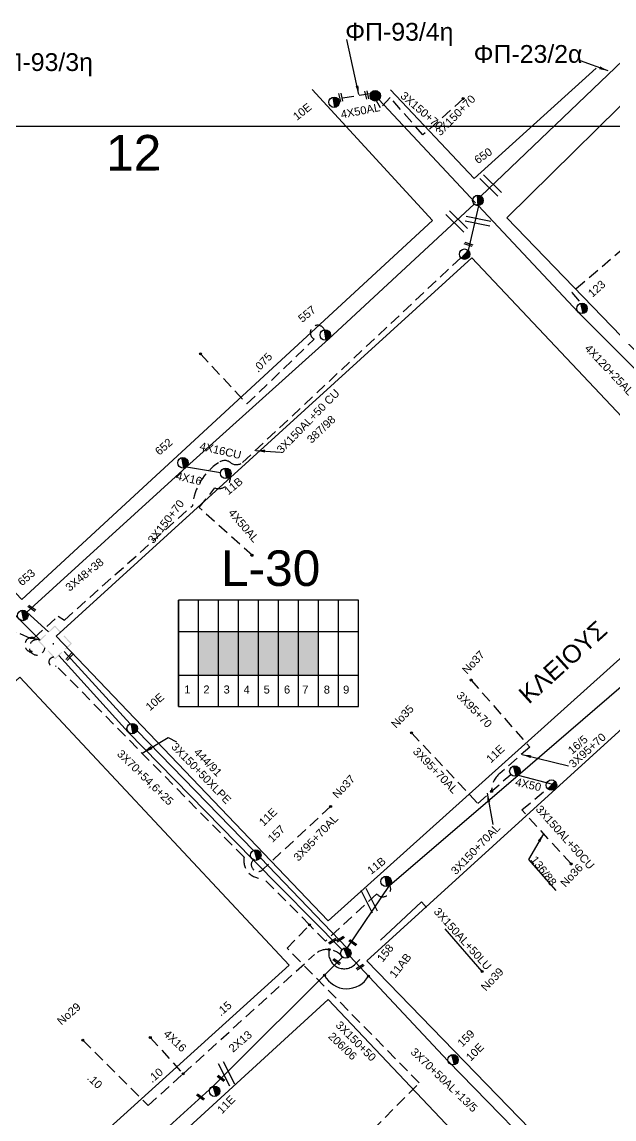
# Model space of a CAD drawing. Header units: millimetres. Extents: x 745 to 5694, y 762 to 3401.
# Drawn here: x 2325.7 to 2458.9, y 1668.1 to 1914.9 of the extents above; entities that cross this region are included whole.
import ezdxf
from ezdxf.enums import TextEntityAlignment as Align

# ---------------------------------------------------------------- set-up
doc = ezdxf.new("R2010")
doc.units = ezdxf.units.MM
doc.linetypes.add('DASHED', pattern=[19.05, 12.7, -6.35])
for name, color, linetype in [('Άγνωστα', 7, 'Continuous'), ('Ασφαλειοκιβώτια Χ.Τ 9 αναχωρήσεων', 7, 'Continuous'), ('Γυμνά εναέρια ΧΤ και ΦΟΠ (3Φ)   4x50+16AL', 7, 'Continuous'), ('Εναέρια παροχή ΧΤ 4x16', 7, 'SYN_LINE'), ('Επιγραφές - Σχήματα', 7, 'Continuous'), ('Καλώδια ΧΤ   3x150+70AL', 7, 'DASHED'), ('Καλώδια ΧΤ   3x150AL+50CU', 7, 'DASHED'), ('Μηχανική τομή', 7, 'Continuous'), ('Στύλος Ξύλινος', 7, 'Continuous'), ('Στύλος Ξύλινος @ 1', 7, 'Continuous'), ('Στύλος ΦΜ', 7, 'Continuous'), ('Στύλος ΦΜ @ 1', 7, 'Continuous'), ('Συνδέσεις', 7, 'Continuous'), ('Συνεστραμμένα ΧΤ   4x120+25 AL', 7, 'SYN_LINE'), ('Τομή', 7, 'Continuous'), ('Υπόβαθρο ΔΕΗ', 7, 'Continuous'), ('Υπόγεια Καλώδια Δικτύου ΧΤ   .075', 7, 'DASHED'), ('Υπόγεια Καλώδια Δικτύου ΧΤ   .10', 7, 'DASHED'), ('Υπόγεια Καλώδια Δικτύου ΧΤ   .15', 7, 'DASHED'), ('Υπόγεια καλώδια Παροχών ΧΤ   4x16CU', 7, 'DASHED'), ('Υπόγεια καλώδια Παροχών ΧΤ   4x50AL', 7, 'DASHED')]:
    doc.layers.add(name, color=color, linetype=linetype)
doc.styles.add('arial', font='ARIAL.TTF')
doc.styles.get("Standard").update_dxf_attribs({"font": 'ARIAL.TTF'})
doc.linetypes.add('SYN_LINE', pattern='A,0.5,-0.0001,["/\\/\\/\\/",Standard,S=0.1,R=0,X=0,Y=-0.05],-0.25', length=0.7501)
doc.dimstyles.new('ISO-25', dxfattribs={"dimtxt": 2.5, "dimasz": 2.5, "dimexe": 1.25, "dimexo": 0.625, "dimtad": 1, "dimtxsty": 'Standard', "dimcen": 2.5, "dimadec": 0, "dimazin": 0, "dimtfac": 1, "dimtmove": 0, "dimatfit": 3, "dimfxl": 1, "dimarcsym": 0})

# ---------------------------------------------------------------- blocks, each defined once
blk = doc.blocks.new('ΥΠΑΡΧΩΝ ΤΣΙΜΕΝΤΕΝΙΟΣ ΣΤΥΛΟΣ')
at = {"layer": 'Στύλος ΦΜ'}
blk.add_hatch(color=256, dxfattribs=at).paths.add_polyline_path([(-1.29, -2.28, 0.574793), (2.62, 0, 0.268822), (1.3, 2.27)])
blk.add_line((-1.29, -2.28), (1.3, 2.27), dxfattribs=at)
blk.add_circle((0, 0), 2.62, dxfattribs=at)
at = {"layer": 'Στύλος ΦΜ', "flags": 4}
for tag, p in [('ΑΡΙΘΜΟΣ', (-4.68, 8.05)), ('ΤΥΠΟΣ', (-4.91, 3.03))]:
    blk.add_attdef(tag, p, '', height=4, dxfattribs=at)
blk = doc.blocks.new('ΥΠΑΡΧΩΝ ΞΥΛΙΝΟΣ ΣΤΥΛΟΣ')
at = {"layer": 'Στύλος Ξύλινος'}
h = blk.add_hatch(color=7, dxfattribs=at)
h.paths.add_polyline_path([(-2.62, 0, 0.270008), (-1.29, -2.28), (1.3, 2.27, 0.576266)])
h.paths.add_polyline_path([(-1.29, -2.28, 0.574793), (2.62, 0, 0.268822), (1.3, 2.27)])
at = {"layer": 'Στύλος Ξύλινος', "color": 7}
blk.add_line((-1.29, -2.28), (1.3, 2.27), dxfattribs=at)
blk.add_circle((0, 0), 2.62, dxfattribs=at)
at = {"layer": 'Στύλος Ξύλινος', "flags": 4}
for tag, p in [('ΑΡΙΘΜΟΣ', (-4.91, 8.6)), ('ΤΥΠΟΣ', (-4.85, 3.39))]:
    blk.add_attdef(tag, p, '', height=4, dxfattribs=at)
blk = doc.blocks.new('ΑΣΦΑΛΕΙΟΚΙΒΩΤΙΟ ΥΠΟΣΤΑΘΜΟΥ 9 ΑΝΑΧΩΡΗΣΕΩΝ')
at = {"layer": 'Ασφαλειοκιβώτια Χ.Τ 9 αναχωρήσεων', "ltscale": 40}
for p, q in [((-23.8, 40.36), (24.02, 40.36)), ((-9.72, 40.36), (-9.72, -40.64)), ((9.94, 40.36), (9.94, -40.64)), ((-23.8, 31.36), (24.02, 31.36)), ((-23.8, 22.36), (24.02, 22.36)), ((-23.8, 13.36), (24.02, 13.36)), ((-23.8, 4.36), (24.02, 4.36)), ((-23.8, -4.64), (24.02, -4.64)), ((-23.8, -13.64), (24.02, -13.64)), ((-23.8, -22.64), (24.02, -22.64)), ((-23.8, -31.64), (24.02, -31.64))]:
    blk.add_line(p, q, dxfattribs=at)
at = {"layer": 'Ασφαλειοκιβώτια Χ.Τ 9 αναχωρήσεων'}
blk.add_lwpolyline([(-23.8, -40.64), (24.02, -40.64), (24.02, 40.36), (-23.8, 40.36)], close=True, dxfattribs=at)
for s, p in [('1', (-17.96, 37.74)), ('2', (-17.96, 29.17)), ('3', (-17.96, 20.09)), ('4', (-17.96, 11.07)), ('5', (-17.96, 2.06)), ('6', (-17.96, -7.08)), ('7', (-17.96, -15.32)), ('8', (-17.96, -25)), ('9', (-17.96, -33.7))]:
    blk.add_text(s, height=3.6, rotation=270, dxfattribs=at).set_placement(p)
at = {"layer": 'Ασφαλειοκιβώτια Χ.Τ 9 αναχωρήσεων', "ltscale": 40}
for tag, height, p in [('ΟΝΟΜΑ', 5, (-0.16, 44.31)), ('ΚΕΙΜΕΝΟ 1', 2, (17.06, 35.59)), ('ΚΕΙΜΕΝΟ 2', 2, (17.06, 26.88)), ('ΚΕΙΜΕΝΟ 3', 2, (17.06, 17.69)), ('ΚΕΙΜΕΝΟ 4', 2, (17.06, 8.71)), ('ΚΕΙΜΕΝΟ 5', 2, (17.06, -0.13)), ('ΚΕΙΜΕΝΟ 6', 2, (17.06, -9.05)), ('ΚΕΙΜΕΝΟ 7', 2, (17.06, -18.13)), ('ΚΕΙΜΕΝΟ 8', 2, (17.06, -26.85)), ('ΚΕΙΜΕΝΟ 9', 2, (17.06, -35.99)), ('ΣΧ', 2, (-0.1, -42.64))]:
    blk.add_attdef(tag, text='', height=height, dxfattribs=at).set_placement(p, align=Align.MIDDLE_CENTER)
blk = doc.blocks.new('_ΣΥΝΔΕΣΗ')
at = {"layer": 'Συνδέσεις', "linetype": 'SYN_LINE', "ltscale": 40}
blk.add_hatch(color=256, dxfattribs=at).paths.add_polyline_path([(0.5, -0.01, 1), (-0.5, -0.01, 1)])
at = {"layer": 'Συνδέσεις'}
blk.add_circle((0, -0.01), 0.5, dxfattribs=at)
blk = doc.blocks.new('ΜΗΧΑΝΙΚΗ ΤΟΜΗ')
at = {"layer": 'Μηχανική τομή', "ltscale": 40}
for p, q in [((-1.89, 0.78), (1.89, 0.78)), ((1.89, 0), (-1.89, 0))]:
    blk.add_line(p, q, dxfattribs=at)
blk = doc.blocks.new('ΤΟΜΗ')
at = {"layer": 'Τομή', "ltscale": 40}
for p, q in [((-5.68, 0), (5.68, 0)), ((5.68, -2.33), (-5.68, -2.33))]:
    blk.add_line(p, q, dxfattribs=at)

msp = doc.modelspace()

# ---------------------------------------------------------------- hatches: boundary and pattern name
at = {"layer": 'Άγνωστα', "ltscale": 0.2}
for color, points in [(173, [(2365.42, 1777.81), (2365.41, 1767.99), (2369.91, 1767.98), (2369.92, 1777.81)]), (2, [(2369.92, 1777.81), (2369.91, 1767.98), (2374.41, 1767.98), (2374.42, 1777.81)]), (151, [(2374.42, 1777.81), (2374.41, 1767.98), (2378.91, 1767.97), (2378.92, 1777.8)]), (6, [(2378.92, 1777.8), (2378.91, 1767.97), (2383.41, 1767.97), (2383.42, 1777.8)]), (85, [(2383.42, 1777.8), (2383.41, 1767.97), (2387.91, 1767.97), (2387.92, 1777.79)]), (1, [(2387.92, 1777.79), (2387.91, 1767.97), (2392.41, 1767.96), (2392.42, 1777.79)])]:
    msp.add_hatch(color=color, dxfattribs=at).paths.add_polyline_path(points)
at = {"layer": 'Επιγραφές - Σχήματα', "ltscale": 0.2}
h = msp.add_hatch(color=7, dxfattribs=at)
h.paths.add_polyline_path([(2334.62, 1777.55), (2333.11, 1779.16), (2332.7, 1778.78), (2332.71, 1778.44), (2333.1, 1778.81), (2334.44, 1777.38)])
h.paths.add_polyline_path([(2336.95, 1775.07), (2335.23, 1776.9), (2335.05, 1776.73), (2336.59, 1775.08), (2335.51, 1774.07), (2335.85, 1774.04)])
h.paths.add_polyline_path([(2335.85, 1774.04), (2335.51, 1774.07), (2335.35, 1773.92), (2335.52, 1773.74)])
h.paths.add_polyline_path([(2334.79, 1773.06), (2334.62, 1773.24), (2333.19, 1771.9), (2333.08, 1772.02), (2333.06, 1771.67), (2333.18, 1771.55)])
h.paths.add_polyline_path([(2333.08, 1772.02), (2331.65, 1773.55), (2331.47, 1773.38), (2333.06, 1771.67)])
h.paths.add_polyline_path([(2331.04, 1774.2), (2329.7, 1775.63), (2331.11, 1776.94), (2330.94, 1777.13), (2329.35, 1775.64), (2330.86, 1774.03)])
h.paths.add_polyline_path([(2332.71, 1778.44), (2332.7, 1778.78), (2331.69, 1777.83), (2331.86, 1777.65)])

# ---------------------------------------------------------------- linework, layer by layer
at = {"layer": 'Άγνωστα', "color": 62}
msp.add_lwpolyline([(2428.93, 1875.74), (2460.85, 1906.25)], dxfattribs=at)
at = {"layer": 'Άγνωστα', "color": 1, "linetype": 'DASHED', "ltscale": 0.2}
for points in [[(2415.9, 1889.53), (2408.52, 1897.94), (2406.33, 1895.62), (2405.45, 1897.16)], [(2424.94, 1897.61), (2415.9, 1889.53)], [(2461.01, 1864), (2449.42, 1854.06), (2451.44, 1851.64)], [(2415.07, 1676.27), (2385.34, 1706.55), (2390.41, 1711.8)], [(2396.67, 1657.63), (2415.07, 1676.27)]]:
    msp.add_lwpolyline(points, dxfattribs=at)
at = {"layer": 'Άγνωστα', "color": 173}
for points in [[(2326.78, 1782.18), (2362.69, 1814.87), (2394.68, 1843.6), (2427.4, 1873.97)], [(2331.67, 1777.74), (2326.78, 1782.18)]]:
    msp.add_lwpolyline(points, dxfattribs=at)
at = {"layer": 'Άγνωστα', "color": 6, "linetype": 'SYN_LINE', "ltscale": 10}
msp.add_lwpolyline([(2428.37, 1873.6), (2426.08, 1863.55)], dxfattribs=at)
at = {"layer": 'Άγνωστα', "color": 85}
for points in [[(2398.88, 1706.6), (2408.35, 1720.67), (2437.35, 1745.51), (2469.13, 1772.88), (2497.71, 1797.2)], [(2437.35, 1745.51), (2445.05, 1743.46)], [(2305.1, 1624.48), (2329.14, 1639.56), (2368.72, 1675.51)]]:
    msp.add_lwpolyline(points, dxfattribs=at)
at = {"layer": 'Άγνωστα', "color": 6}
msp.add_lwpolyline([(2329.81, 1775.83), (2325, 1780.63), (2310.44, 1795.79)], dxfattribs=at)
at = {"layer": 'Άγνωστα', "color": 2, "linetype": 'DASHED', "ltscale": 0.2}
msp.add_lwpolyline([(2329.65, 1775.99), (2327.61, 1776.21), (2324.33, 1777.69), (2295.36, 1750.09, -0.994123), (2294.43, 1751.06, -0.40701)], format="xyb", dxfattribs=at)
at = {"layer": 'Άγνωστα', "color": 151, "linetype": 'SYN_LINE', "ltscale": 20}
msp.add_lwpolyline([(2397.69, 1706.27), (2377.47, 1726.66), (2349.61, 1755.19), (2333.98, 1772.37)], dxfattribs=at)
at = {"layer": 'Άγνωστα', "color": 85, "linetype": 'SYN_LINE', "ltscale": 20}
for points in [[(2335.17, 1773.28), (2350.07, 1757.06)], [(2351.58, 1755.49), (2377.77, 1728.53)], [(2379.34, 1726.91), (2398.88, 1706.6)]]:
    msp.add_lwpolyline(points, dxfattribs=at)
at = {"layer": 'Άγνωστα', "color": 1, "linetype": 'DASHED', "ltscale": 0.2}
msp.add_lwpolyline([(2405.53, 1718.8), (2393.97, 1708.15), (2390.41, 1711.8), (2380.05, 1722.28, -0.502413), (2375.67, 1727.04), (2333.43, 1770.1, -1.417889), (2332.88, 1772.01)], format="xyb", dxfattribs=at)
at = {"layer": 'Άγνωστα', "color": 85, "linetype": 'DASHED', "ltscale": 0.2}
for points in [[(2426.74, 1766.88), (2439.94, 1751.8), (2433.21, 1745.88)], [(2413.35, 1755.01), (2428.28, 1739.12)]]:
    msp.add_lwpolyline(points, dxfattribs=at)
at = {"layer": 'Άγνωστα', "color": 151, "linetype": 'DASHED', "ltscale": 0.2}
msp.add_lwpolyline([(2395.13, 1738.44), (2379.87, 1724.24, -0.984433), (2377.74, 1726.45, -1.211963)], format="xyb", dxfattribs=at)
at = {"layer": 'Άγνωστα', "color": 151, "linetype": 'DASHED'}
msp.add_lwpolyline([(2429.23, 1701.34), (2415.6, 1717.02), (2400.89, 1703.23, -0.799997), (2394.81, 1706.24, -1.435126)], format="xyb", dxfattribs=at)
at = {"layer": 'Άγνωστα', "color": 151}
for points in [[(2368.72, 1675.51), (2397.83, 1704.55)], [(2466.04, 1635.43), (2448.15, 1653.93), (2421.54, 1681.21), (2399.48, 1704.74)]]:
    msp.add_lwpolyline(points, dxfattribs=at)
at = {"layer": 'Άγνωστα', "color": 85, "linetype": 'DASHED', "ltscale": 0.2}
msp.add_arc((2436.34, 1742), 4.99, 128.9269, 181.6009, dxfattribs=at)
at = {"layer": 'Άγνωστα', "color": 1, "linetype": 'DASHED', "ltscale": 0.2}
msp.add_arc((2406.91, 1719.86), 1.74, 217.2586, 29.8218, dxfattribs=at)
at = {"layer": 'Γυμνά εναέρια ΧΤ και ΦΟΠ (3Φ)   4x50+16AL', "color": 1}
msp.add_lwpolyline([(2427.75, 1874.25), (2405.98, 1897.45)], dxfattribs=at)
at = {"layer": 'Εναέρια παροχή ΧΤ 4x16', "color": 151, "linetype": 'DASHED', "ltscale": 0.2}
msp.add_lwpolyline([(2354.57, 1686.45), (2361.96, 1678.31)], dxfattribs=at)
at = {"layer": 'Επιγραφές - Σχήματα', "color": 7, "ltscale": 0.2}
msp.add_line((2332.83, 1774.91), (2332.83, 1775.16), dxfattribs=at)
at = {"layer": 'Επιγραφές - Σχήματα'}
msp.add_lwpolyline([(780.39, 1891.51), (3073.89, 1891.51), (3073.89, 778.3), (780.39, 778.3)], close=True, dxfattribs=at)
at = {"layer": 'Επιγραφές - Σχήματα', "color": 6, "linetype": 'DASHED', "ltscale": 0.2}
for centre, radius, start, end in [((2327.96, 1774.83), 1.62, 71.8718, 259.409), ((2329.09, 1774.24), 1.74, 65.2916, 356.2847)]:
    msp.add_arc(centre, radius, start, end, dxfattribs=at)
at = {"layer": 'Επιγραφές - Σχήματα', "ltscale": 0.2}
msp.add_arc((2398.77, 1703.08), 5.64, 207.3128, 330.1403, dxfattribs=at)
at = {"layer": 'Καλώδια ΧΤ   3x150+70AL', "color": 85, "ltscale": 0.2}
msp.add_lwpolyline([(2428.28, 1739.12), (2435.66, 1745.67)], dxfattribs=at)
at = {"layer": 'Καλώδια ΧΤ   3x150AL+50CU', "color": 6, "linetype": 'DASHED', "ltscale": 0.2}
msp.add_lwpolyline([(2369.92, 1815.79, -0.345711), (2372.6, 1815.81, 0.343869), (2375.34, 1815.82), (2424.41, 1861.88)], format="xyb", dxfattribs=at)
at = {"layer": 'Καλώδια ΧΤ   3x150AL+50CU', "color": 6, "ltscale": 0.2}
for points in [[(2367.76, 1814.02), (2367.82, 1814.11)], [(2328.47, 1776.36), (2333.83, 1781.25), (2335.25, 1780.39), (2364.06, 1806.11)]]:
    msp.add_lwpolyline(points, dxfattribs=at)
at = {"layer": 'Καλώδια ΧΤ   3x150AL+50CU', "color": 85, "ltscale": 0.2}
msp.add_lwpolyline([(2449.25, 1725.51), (2438.15, 1737.66), (2443.92, 1742.51)], dxfattribs=at)
at = {"layer": 'Καλώδια ΧΤ   3x150AL+50CU', "color": 6, "ltscale": 0.2}
msp.add_arc((2377.11, 1804.82), 13.11, 123.2641, 174.3605, dxfattribs=at)
at = {"layer": 'Συνεστραμμένα ΧΤ   4x120+25 AL', "color": 1, "linetype": 'SYN_LINE', "ltscale": 20}
msp.add_lwpolyline([(2498.22, 1799.17), (2475.01, 1825.51), (2450.85, 1849.66), (2428.37, 1873.6), (2428.02, 1873.97)], dxfattribs=at)
at = {"layer": 'Υπόβαθρο ΔΕΗ'}
for points in [[(2526.74, 1900.63), (2559.55, 1864.42), (2496.91, 1806.56), (2434.79, 1870.88), (2470.1, 1905.65)], [(2454.9, 1904.5), (2427.42, 1879.71), (2408.64, 1899.63)], [(2391, 1899.76), (2418.07, 1870.3), (2325.64, 1785.03), (2264.31, 1849.67), (2316.14, 1898.79)], [(2426.89, 1861.9), (2333.37, 1776.78), (2394.62, 1712.73), (2488.22, 1796.82), (2426.89, 1861.9)], [(2495.82, 1787.95), (2403.28, 1703.75), (2466.85, 1638.2), (2556.11, 1723.78), (2495.82, 1787.95)], [(2325.21, 1767.56), (2241.8, 1690.88), (2302.62, 1627.51), (2385.81, 1702.77), (2325.21, 1767.56)], [(2394.57, 1695.01), (2311.33, 1618.83), (2376.26, 1550.52), (2456.86, 1629.28), (2394.57, 1695.01)]]:
    msp.add_lwpolyline(points, dxfattribs=at)
at = {"layer": 'Υπόγεια Καλώδια Δικτύου ΧΤ   .075', "color": 173, "ltscale": 0.2}
msp.add_lwpolyline([(2365.83, 1840.29), (2376.31, 1829), (2391.47, 1843.58, -1.449042), (2393.73, 1845.67, -4.018293)], format="xyb", dxfattribs=at)
at = {"layer": 'Υπόγεια Καλώδια Δικτύου ΧΤ   .10', "color": 151, "ltscale": 0.2}
for points in [[(2339.38, 1685.85), (2354.09, 1671.16)], [(2354.09, 1671.16), (2361.96, 1678.31)]]:
    msp.add_lwpolyline(points, dxfattribs=at)
at = {"layer": 'Υπόγεια Καλώδια Δικτύου ΧΤ   .15', "color": 151, "ltscale": 0.2}
msp.add_lwpolyline([(2361.96, 1678.31), (2391.53, 1705.15, -0.44148), (2397.83, 1704.55)], format="xyb", dxfattribs=at)
at = {"layer": 'Υπόγεια καλώδια Παροχών ΧΤ   4x16CU', "color": 173, "linetype": 'Continuous', "ltscale": 0.2}
msp.add_lwpolyline([(2362.69, 1814.87), (2370.4, 1813.58)], dxfattribs=at)
at = {"layer": 'Υπόγεια καλώδια Παροχών ΧΤ   4x50AL', "color": 7, "ltscale": 0.2}
msp.add_line((2365.53, 1805.68), (2369.1, 1810.09), dxfattribs=at)
at = {"layer": 'Υπόγεια καλώδια Παροχών ΧΤ   4x50AL', "color": 1, "ltscale": 0.2}
msp.add_lwpolyline([(2404.1, 1898.79), (2396.84, 1897.6)], dxfattribs=at)
at = {"layer": 'Υπόγεια καλώδια Παροχών ΧΤ   4x50AL', "color": 7, "ltscale": 0.2}
msp.add_lwpolyline([(2377.55, 1794.89), (2365.53, 1805.68)], dxfattribs=at)
msp.add_arc((2369.97, 1812.62), 2.67, 251.1315, 5.7114, dxfattribs=at)

# ---------------------------------------------------------------- block references
at = {"layer": 'Άγνωστα', "color": 1, "ltscale": 0.2, "xscale": 0.5000000000000333, "yscale": 0.5000000000000333, "zscale": 0.5000000000000333, "rotation": 89.94801985807915}
msp.add_blockref('ΑΣΦΑΛΕΙΟΚΙΒΩΤΙΟ ΥΠΟΣΤΑΘΜΟΥ 9 ΑΝΑΧΩΡΗΣΕΩΝ', (2381.1, 1772.83), dxfattribs=at)
at = {"layer": 'Μηχανική τομή'}
for p, xscale, yscale, zscale, rotation in [((2397.62, 1898.02), 0.5000000000003181, 0.5000000000003181, 0.5000000000003181, 103.486574022421), ((2403.47, 1898.55), 0.5000000000003181, 0.5000000000003181, 0.5000000000003181, 103.486574022421), ((2426.21, 1865.09), 0.5000000000002159, 0.5000000000002159, 0.5000000000002159, 162.1535652713473), ((2328.04, 1783.19), 0.500000000000188, 0.500000000000188, 0.500000000000188, 144.6680282143137), ((2336.22, 1772.22), 0.5000000000001545, 0.5000000000001545, 0.5000000000001545, 228.1841056082146), ((2395.49, 1708.3), 0.500000000000327, 0.500000000000327, 0.500000000000327, 212.4157896722418), ((2397.23, 1708.78), 0.500000000000327, 0.500000000000327, 0.500000000000327, 212.4157896722418), ((2400.26, 1707.97), 0.500000000000188, 0.500000000000188, 0.500000000000188, 144.6680282143137), ((2396.6, 1703.71), 0.500000000000188, 0.500000000000188, 0.500000000000188, 144.6680282143137), ((2401.68, 1702.49), 0.500000000000327, 0.500000000000327, 0.500000000000327, 212.4157896722418), ((2370.59, 1677.45), 0.500000000000188, 0.500000000000188, 0.500000000000188, 144.6680282143137), ((2365.99, 1673.25), 0.500000000000188, 0.500000000000188, 0.500000000000188, 144.6680282143137)]:
    msp.add_blockref('ΜΗΧΑΝΙΚΗ ΤΟΜΗ', p, dxfattribs=dict(at, xscale=xscale, yscale=yscale, zscale=zscale, rotation=rotation))
at = {"layer": 'Στύλος Ξύλινος @ 1', "ltscale": 40, "xscale": 0.4499999999997672, "yscale": 0.4499999999997672, "zscale": 0.4499999999997672, "rotation": 335.8531847415063}
msp.add_blockref('ΥΠΑΡΧΩΝ ΞΥΛΙΝΟΣ ΣΤΥΛΟΣ', (2405.18, 1898.31), dxfattribs=at)
at = {"layer": 'Στύλος ΦΜ @ 1', "ltscale": 40}
ref = msp.add_blockref('ΥΠΑΡΧΩΝ ΤΣΙΜΕΝΤΕΝΙΟΣ ΣΤΥΛΟΣ', (2395.92, 1896.86), dxfattribs=dict(at, xscale=0.4499999999997934, yscale=0.4499999999997934, zscale=0.4499999999997934, rotation=38.3770305105803))
ref.add_attrib('ΤΥΠΟΣ', '10E', (2387.56, 1892.67), dxfattribs={"layer": 'Στύλος ΦΜ', "height": 1.8, "rotation": 38.377, "flags": 4})
ref = msp.add_blockref('ΥΠΑΡΧΩΝ ΤΣΙΜΕΝΤΕΝΙΟΣ ΣΤΥΛΟΣ', (2428.26, 1874.77), dxfattribs=dict(at, xscale=0.4499999999997493, yscale=0.4499999999997493, zscale=0.4499999999997493, rotation=34.68227908025852))
ref.add_attrib('ΤΥΠΟΣ', '650', (2428.24, 1882.91), dxfattribs={"layer": 'Στύλος ΦΜ', "height": 1.8, "rotation": 34.6823, "flags": 4})
at = {"layer": 'Στύλος ΦΜ @ 1', "ltscale": 40, "xscale": 0.4499999999996779, "yscale": 0.4499999999996779, "zscale": 0.4499999999996779, "rotation": 346.8465568456768}
for p in [(2425.28, 1862.69), (2444.82, 1743.26)]:
    msp.add_blockref('ΥΠΑΡΧΩΝ ΤΣΙΜΕΝΤΕΝΙΟΣ ΣΤΥΛΟΣ', p, dxfattribs=at)
at = {"layer": 'Στύλος ΦΜ @ 1', "ltscale": 40}
ref = msp.add_blockref('ΥΠΑΡΧΩΝ ΤΣΙΜΕΝΤΕΝΙΟΣ ΣΤΥΛΟΣ', (2451.69, 1850.49), dxfattribs=dict(at, xscale=0.4499999999995792, yscale=0.4499999999995792, zscale=0.4499999999995792, rotation=41.75636133404839))
ref.add_attrib('ΤΥΠΟΣ', '123', (2454.02, 1852.86), dxfattribs={"layer": 'Στύλος ΦΜ', "height": 1.8, "rotation": 41.7564, "flags": 4})
ref = msp.add_blockref('ΥΠΑΡΧΩΝ ΤΣΙΜΕΝΤΕΝΙΟΣ ΣΤΥΛΟΣ', (2393.93, 1844.51), dxfattribs=dict(at, xscale=0.4499999999998572, yscale=0.4499999999998572, zscale=0.4499999999998572, rotation=39.55342501567867))
ref.add_attrib('ΤΥΠΟΣ', '557', (2388.76, 1847.2), dxfattribs={"layer": 'Στύλος ΦΜ', "height": 1.8, "rotation": 39.5534, "flags": 4})
ref = msp.add_blockref('ΥΠΑΡΧΩΝ ΤΣΙΜΕΝΤΕΝΙΟΣ ΣΤΥΛΟΣ', (2361.91, 1815.76), dxfattribs=dict(at, xscale=0.4499999999996717, yscale=0.4499999999996717, zscale=0.4499999999996717, rotation=40.96986371956595))
ref.add_attrib('ΤΥΠΟΣ', '652', (2356.6, 1817.32), dxfattribs={"layer": 'Στύλος ΦΜ', "height": 1.8, "rotation": 40.9699, "flags": 4})
ref = msp.add_blockref('ΥΠΑΡΧΩΝ ΤΣΙΜΕΝΤΕΝΙΟΣ ΣΤΥΛΟΣ', (2371.56, 1813.38), dxfattribs=dict(at, xscale=0.4499999999997906, yscale=0.4499999999997906, zscale=0.4499999999997906, rotation=39.66060084559089))
ref.add_attrib('ΤΥΠΟΣ', '11B', (2372.13, 1808.41), dxfattribs={"layer": 'Στύλος ΦΜ', "height": 1.8, "rotation": 39.6606, "flags": 4})
ref = msp.add_blockref('ΥΠΑΡΧΩΝ ΤΣΙΜΕΝΤΕΝΙΟΣ ΣΤΥΛΟΣ', (2325.89, 1781.41), dxfattribs=dict(at, xscale=0.4499999999998218, yscale=0.4499999999998218, zscale=0.4499999999998218, rotation=41.00104236756894))
ref.add_attrib('ΤΥΠΟΣ', '653', (2325.7, 1787.93), dxfattribs={"layer": 'Στύλος ΦΜ', "height": 1.8, "rotation": 41.001, "flags": 4})
ref = msp.add_blockref('ΥΠΑΡΧΩΝ ΤΣΙΜΕΝΤΕΝΙΟΣ ΣΤΥΛΟΣ', (2350.5, 1755.96), dxfattribs=dict(at, xscale=0.4499999999996231, yscale=0.4499999999996231, zscale=0.4499999999996231, rotation=40.96819500146045))
ref.add_attrib('ΤΥΠΟΣ', '10E', (2354.49, 1759.84), dxfattribs={"layer": 'Στύλος ΦΜ', "height": 1.8, "rotation": 40.9682, "flags": 4})
ref = msp.add_blockref('ΥΠΑΡΧΩΝ ΤΣΙΜΕΝΤΕΝΙΟΣ ΣΤΥΛΟΣ', (2436.58, 1746.41), dxfattribs=dict(at, xscale=0.4499999999997497, yscale=0.4499999999997497, zscale=0.4499999999997497, rotation=43.67834934566977))
ref.add_attrib('ΤΥΠΟΣ', '11E', (2431.2, 1748.1), dxfattribs={"layer": 'Στύλος ΦΜ', "height": 1.8, "rotation": 43.6783, "flags": 4})
ref = msp.add_blockref('ΥΠΑΡΧΩΝ ΤΣΙΜΕΝΤΕΝΙΟΣ ΣΤΥΛΟΣ', (2378.31, 1727.49), dxfattribs=dict(at, xscale=0.4499999999995115, yscale=0.4499999999995115, zscale=0.4499999999995115, rotation=44.32560250371633))
ref.add_attrib('ΤΥΠΟΣ', '11E', (2380.07, 1733.88), dxfattribs={"layer": 'Στύλος ΦΜ', "height": 1.8, "rotation": 44.3256, "flags": 4})
ref.add_attrib('ΑΡΙΘΜΟΣ', '157', (2382.05, 1730.2), dxfattribs={"layer": 'Στύλος ΦΜ', "height": 1.8, "rotation": 44.3256, "flags": 4})
ref = msp.add_blockref('ΥΠΑΡΧΩΝ ΤΣΙΜΕΝΤΕΝΙΟΣ ΣΤΥΛΟΣ', (2407.62, 1721.59), dxfattribs=dict(at, xscale=0.4499999999996632, yscale=0.4499999999996632, zscale=0.4499999999996632, rotation=38.61837870794744))
ref.add_attrib('ΤΥΠΟΣ', '11B', (2404.25, 1723.03), dxfattribs={"layer": 'Στύλος ΦΜ', "height": 1.8, "rotation": 38.6184, "flags": 4})
ref = msp.add_blockref('ΥΠΑΡΧΩΝ ΤΣΙΜΕΝΤΕΝΙΟΣ ΣΤΥΛΟΣ', (2398.56, 1705.47), dxfattribs=dict(at, xscale=0.4499999999995979, yscale=0.4499999999995979, zscale=0.4499999999995979, rotation=51.52667183343827))
ref.add_attrib('ΤΥΠΟΣ', '158', (2406.84, 1703.28), dxfattribs={"layer": 'Στύλος ΦΜ', "height": 1.8, "rotation": 51.5267, "flags": 4})
ref.add_attrib('ΑΡΙΘΜΟΣ', '11AB', (2409.62, 1699.71), dxfattribs={"layer": 'Στύλος ΦΜ', "height": 1.8, "rotation": 51.5267, "flags": 4})
ref = msp.add_blockref('ΥΠΑΡΧΩΝ ΤΣΙΜΕΝΤΕΝΙΟΣ ΣΤΥΛΟΣ', (2422.68, 1681.47), dxfattribs=dict(at, xscale=0.4499999999996729, yscale=0.4499999999996729, zscale=0.4499999999996729, rotation=45.06067769272084))
ref.add_attrib('ΤΥΠΟΣ', '159', (2424.75, 1684.18), dxfattribs={"layer": 'Στύλος ΦΜ', "height": 1.8, "rotation": 45.0607, "flags": 4})
ref.add_attrib('ΑΡΙΘΜΟΣ', '10E', (2426.65, 1680.99), dxfattribs={"layer": 'Στύλος ΦΜ', "height": 1.8, "rotation": 45.0607, "flags": 4})
ref = msp.add_blockref('ΥΠΑΡΧΩΝ ΤΣΙΜΕΝΤΕΝΙΟΣ ΣΤΥΛΟΣ', (2369.04, 1674.37), dxfattribs=dict(at, xscale=0.4499999999997977, yscale=0.4499999999997977, zscale=0.4499999999997977, rotation=45.30313512129512))
ref.add_attrib('ΤΥΠΟΣ', '11E', (2370.7, 1669.18), dxfattribs={"layer": 'Στύλος ΦΜ', "height": 1.8, "rotation": 45.3031, "flags": 4})
at = {"layer": 'Συνδέσεις', "xscale": 0.4499999999998181, "yscale": 0.4499999999998181, "zscale": 0.4499999999998181}
for p in [(2424.96, 1897.68), (2365.86, 1840.27), (2377.45, 1794.95), (2327.69, 1773.27), (2426.74, 1766.89), (2413.35, 1755.01), (2431.36, 1741.86), (2395.14, 1738.45), (2449.25, 1725.51), (2390.41, 1711.81), (2394.81, 1706.24), (2393.77, 1700.5), (2403.66, 1700.28), (2429.24, 1701.35), (2339.38, 1685.86), (2354.57, 1686.45), (2361.96, 1678.31)]:
    msp.add_blockref('_ΣΥΝΔΕΣΗ', p, dxfattribs=at)
at = {"layer": 'Τομή'}
for p, xscale, yscale, zscale, rotation in [((2430.71, 1877.73), 0.5000000000001059, 0.5000000000001059, 0.5000000000001059, 135.161036242554), ((2423.09, 1869.62), 0.5000000000001059, 0.5000000000001059, 0.5000000000001059, 135.161036242554), ((2428.19, 1869.54), 0.5000000000001734, 0.5000000000001734, 0.5000000000001734, 168.8468620640037), ((2404.33, 1717.53), 0.4999999999999873, 0.4999999999999873, 0.4999999999999873, 296.8981829702686), ((2372.24, 1678.56), 0.4999999999999873, 0.4999999999999873, 0.4999999999999873, 296.8981829702686)]:
    msp.add_blockref('ΤΟΜΗ', p, dxfattribs=dict(at, xscale=xscale, yscale=yscale, zscale=zscale, rotation=rotation))

# ---------------------------------------------------------------- texts
at = {"layer": 'Άγνωστα', "char_height": 1.8, "attachment_point": 1, "style": 'arial'}
for s, insert, width, rotation in [('3X150+70', (2411.85, 1899.42), 69.1904, 319.2928), ('3X150+70', (2418.54, 1890.44), 69.1904, 45.631), ('3X150+70', (2353.84, 1798.53), 69.1904, 52.2912), ('3X48+38', (2335.27, 1788.11), 70.4383, 39.099), ('3X95+70', (2424.58, 1764.51), 70.4383, 314.1344), ('3X95+70', (2448.52, 1748.34), 70.4383, 42.0925), ('3X150+50XLPE', (2360.44, 1752.99), 70.4383, 314.1344), ('3X70+54,6+25', (2348.2, 1751.39), 69.1904, 315.5514), ('3X95+70AL', (2414.79, 1751.93), 70.4383, 314.1344), ('4X50', (2436.95, 1744.9), 70.4383, 347.2301), ('3X95+70AL', (2386.59, 1727.23), 70.4383, 46.522), ('3X150AL+50LU', (2419.55, 1715.9), 18.0383, 312.0539), ('3X150+50', (2397.39, 1690.37), 18.0383, 315.0692), ('2X13', (2371.99, 1684.37), 69.1904, 40.4843), ('3X70+50AL+13/5', (2414.22, 1684.33), 69.1904, 316.3443)]:
    msp.add_mtext(s, dxfattribs=dict(at, insert=insert, width=width, rotation=rotation))
at = {"layer": 'Γυμνά εναέρια ΧΤ και ΦΟΠ (3Φ)   4x50+16AL', "insert": (2453.45, 1842.61), "char_height": 1.8, "width": 58.3754, "attachment_point": 1, "rotation": 313.3829, "style": 'arial'}
msp.add_mtext('4X120+25AL', dxfattribs=at)
at = {"layer": 'Εναέρια παροχή ΧΤ 4x16', "char_height": 1.8, "width": 69.1904, "attachment_point": 1, "style": 'arial'}
for insert, rotation in [((2360.63, 1813.76), 347.0074), ((2358.63, 1688.41), 316.3443)]:
    msp.add_mtext('4X16', dxfattribs=dict(at, insert=insert, rotation=rotation))
at = {"layer": 'Επιγραφές - Σχήματα', "ltscale": 0.2, "char_height": 4, "width": 30.8102, "attachment_point": 1}
for s, insert in [('ΦΠ-93/4η', (2398.43, 1914.72)), ('ΦΠ-93/3η', (2317.33, 1907.9)), ('ΦΠ-23/2α', (2427.32, 1909.73))]:
    msp.add_mtext(s, dxfattribs=dict(at, insert=insert))
at = {"layer": 'Επιγραφές - Σχήματα', "attachment_point": 1, "style": 'arial'}
for s, insert, char_height, width, rotation in [('12', (2344.61, 1889.49), 8, 69.1904, 0.1115), ('387/98', (2389.61, 1821.3), 1.8, 69.1904, 43.537), ('ΚΛΕΙΟΥΣ', (2437.03, 1764.28), 4, 69.1904, 42.1965), ('Nο37', (2424.52, 1769.32), 1.8, 70.4383, 46.522), ('Nο35', (2408.57, 1757.15), 1.8, 70.4383, 46.522), ('16/5', (2448.3, 1751.42), 1.8, 70.4383, 40.9699), ('444/91', (2365.49, 1751.76), 1.8, 69.1904, 314.5185), ('Nο37', (2395.37, 1741.35), 1.8, 70.4383, 46.522), ('136/88', (2441.46, 1727.54), 1.8, 70.4383, 307.53), ('Nο36', (2446.63, 1721.39), 1.8, 70.4383, 46.522), ('Nο39', (2428.77, 1698), 1.8, 70.4383, 46.522), ('Nο29', (2333.39, 1690.5), 1.8, 69.1904, 41.0669), ('206/06', (2395.68, 1687.84), 1.8, 69.1904, 316.3443)]:
    msp.add_mtext(s, dxfattribs=dict(at, insert=insert, char_height=char_height, width=width, rotation=rotation))
at = {"layer": 'Επιγραφές - Σχήματα', "insert": (2370.46, 1796.05), "char_height": 8, "width": 69.1904, "attachment_point": 1, "style": 'arial'}
msp.add_mtext('L-30', dxfattribs=at)
at = {"layer": 'Καλώδια ΧΤ   3x150+70AL', "insert": (2422.01, 1724.19), "char_height": 1.8, "width": 69.1904, "attachment_point": 1, "rotation": 46.0579, "style": 'arial'}
msp.add_mtext('3X150+70AL', dxfattribs=at)
at = {"layer": 'Καλώδια ΧΤ   3x150AL+50CU', "char_height": 1.8, "attachment_point": 1, "style": 'arial'}
for s, insert, width, rotation in [('\\pt18;3X150AL+50 CU', (2382.81, 1818.95), 69.1904, 45.7286), ('3X150AL+50CU', (2442.49, 1738.92), 70.4383, 311.7767)]:
    msp.add_mtext(s, dxfattribs=dict(at, insert=insert, width=width, rotation=rotation))
at = {"layer": 'Υπόγεια Καλώδια Δικτύου ΧΤ   .075', "insert": (2377.52, 1837.2), "char_height": 1.8, "width": 70.4383, "attachment_point": 1, "rotation": 46.522, "style": 'arial'}
msp.add_mtext('.075', dxfattribs=at)
at = {"layer": 'Υπόγεια Καλώδια Δικτύου ΧΤ   .10', "char_height": 1.8, "width": 69.1904, "attachment_point": 1, "style": 'arial'}
for insert, rotation in [((2353.81, 1677.52), 40.4843), ((2341.45, 1678.49), 316.3443)]:
    msp.add_mtext('.10', dxfattribs=dict(at, insert=insert, rotation=rotation))
at = {"layer": 'Υπόγεια Καλώδια Δικτύου ΧΤ   .15', "insert": (2369.25, 1692.54), "char_height": 1.8, "width": 69.1904, "attachment_point": 1, "rotation": 40.4843, "style": 'arial'}
msp.add_mtext('.15', dxfattribs=at)
at = {"layer": 'Υπόγεια καλώδια Παροχών ΧΤ   4x16CU', "insert": (2365.94, 1820.46), "char_height": 1.8, "width": 69.1904, "attachment_point": 1, "rotation": 347.0074, "style": 'arial'}
msp.add_mtext('4X16CU', dxfattribs=at)
at = {"layer": 'Υπόγεια καλώδια Παροχών ΧΤ   4x50AL', "char_height": 1.8, "width": 69.1904, "attachment_point": 1, "style": 'arial'}
for insert, rotation in [((2397.26, 1894.97), 10.9154), ((2373.35, 1805.61), 310.6602)]:
    msp.add_mtext('4X50AL', dxfattribs=dict(at, insert=insert, rotation=rotation))

# ---------------------------------------------------------------- leaders
at = {"layer": 'Επιγραφές - Σχήματα', "ltscale": 40}
for points in [[(2401.51, 1898.6), (2398.75, 1911.01)], [(2457.54, 1903.94), (2451.37, 1906.17)], [(2378.38, 1818.53), (2383.8, 1818.13)]]:
    msp.add_leader(points, dimstyle='ISO-25', override={"dimasz": 2, "dimtad": 0}, dxfattribs=at)
at = {"layer": 'Επιγραφές - Σχήματα', "ltscale": 0.2}
for points, override in [([(2352.72, 1750.43), (2358.58, 1753.93), (2360.44, 1752.99)], {"dimgap": 0.625, "dimtad": 0}), ([(2438.26, 1750.11), (2448.62, 1747.6)], {"dimasz": 2, "dimgap": 0.625, "dimtad": 0}), ([(2430.37, 1741.43), (2431.65, 1734.39)], {"dimasz": 2, "dimgap": 0.625, "dimtad": 0}), ([(2443.04, 1732.31), (2439.62, 1726.48), (2445.82, 1719.57)], {"dimasz": 2, "dimgap": 0.625, "dimtad": 0})]:
    msp.add_leader(points, dimstyle='ISO-25', override=override, dxfattribs=at)

doc.saveas('drawing.dxf')
